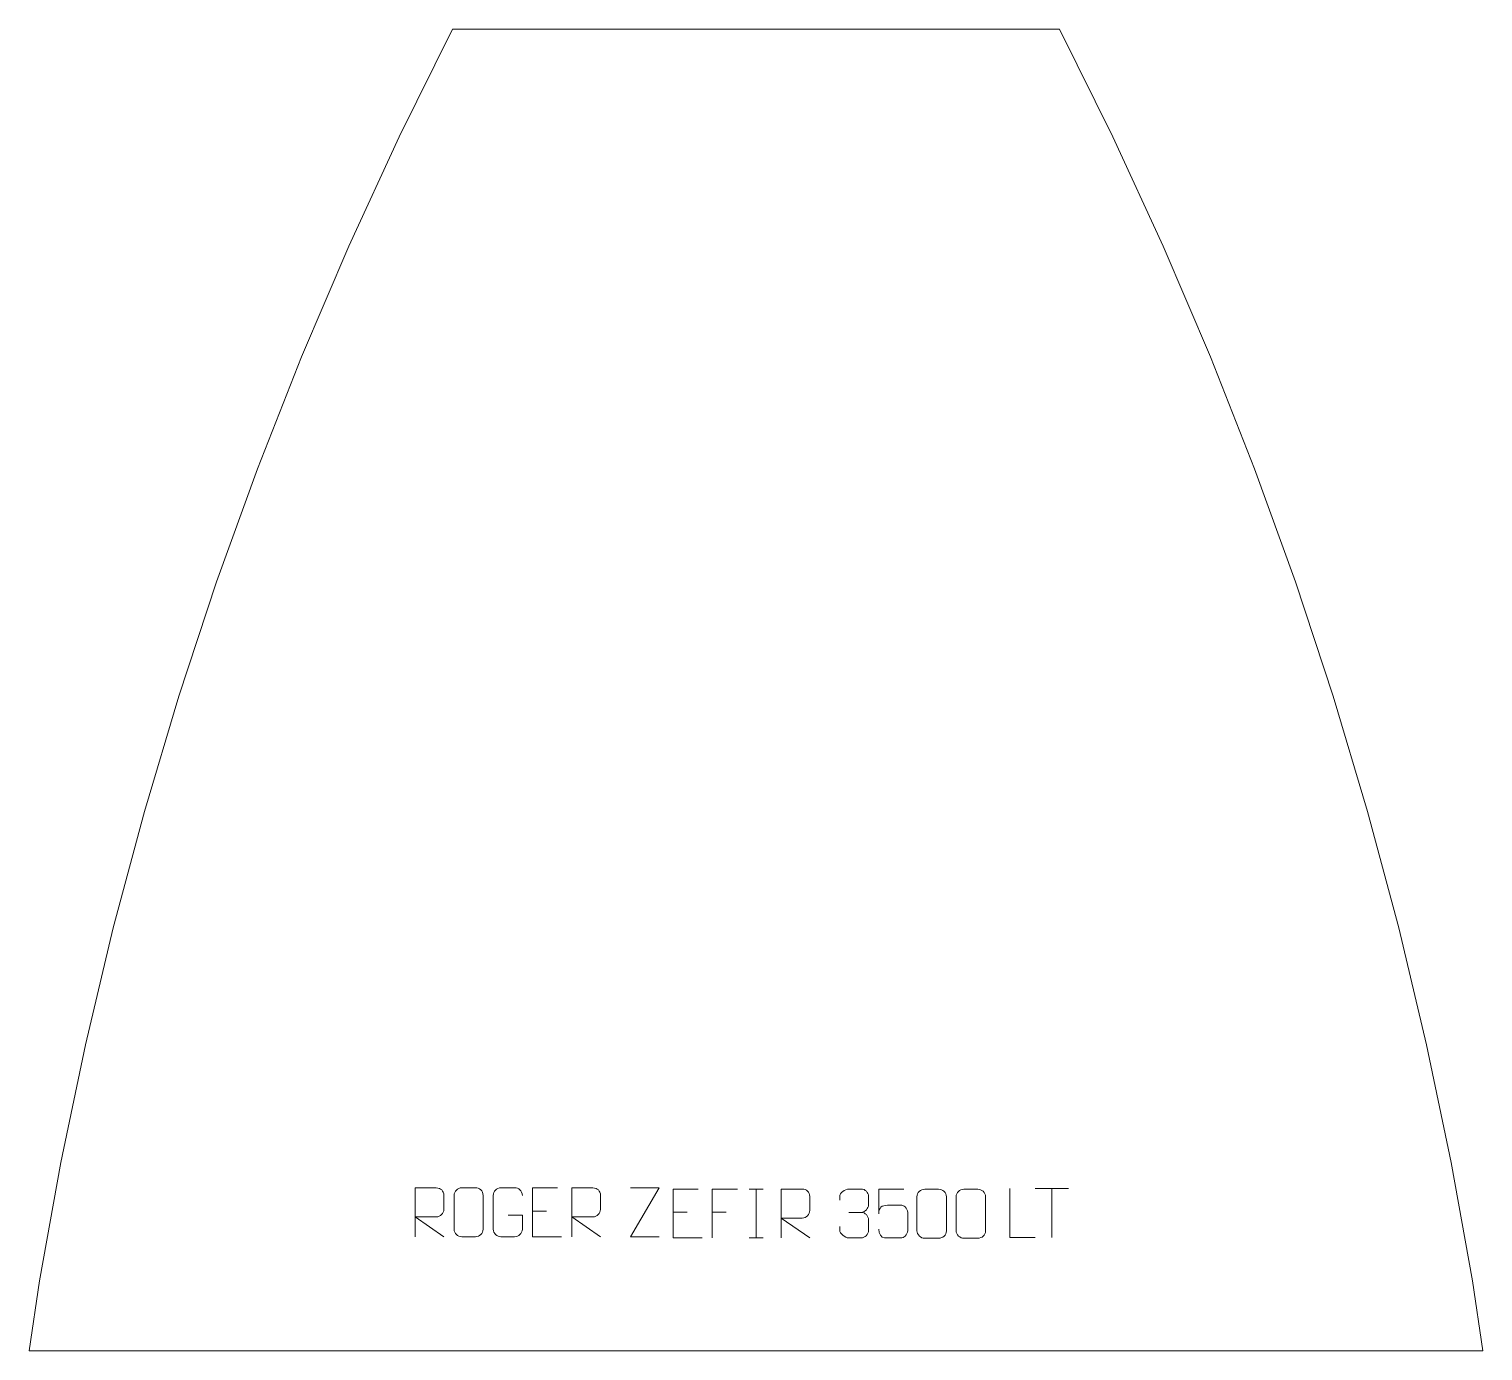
# Model space of a CAD drawing. Header units: millimetres. Extents: x -373 to 369, y 870 to 1545.
import ezdxf

# ---------------------------------------------------------------- set-up
doc = ezdxf.new("R2010")
doc.units = ezdxf.units.MM
doc.header["$MEASUREMENT"] = 0
doc.layers.add('layer 1', color=7, linetype='Continuous')

msp = doc.modelspace()

# ---------------------------------------------------------------- linework, layer by layer
at = {"layer": 'layer 1', "color": 242, "lineweight": 9}
msp.add_open_spline([(-157.2203, 1544.507), (-157.2203, 1544.507), (152.7795, 1544.507), (152.7795, 1544.507), (152.7795, 1544.507), (152.7795, 1544.507), (180.0409, 1489.4478), (180.0409, 1489.4478), (180.0409, 1489.4478), (180.0409, 1489.4478), (205.7366, 1433.6432), (205.7366, 1433.6432), (205.7366, 1433.6432), (205.7366, 1433.6432), (229.8483, 1377.1336), (229.8483, 1377.1336), (229.8483, 1377.1336), (229.8483, 1377.1336), (252.355, 1319.9679), (252.355, 1319.9679), (252.355, 1319.9679), (252.355, 1319.9679), (273.239, 1262.1887), (273.239, 1262.1887), (273.239, 1262.1887), (273.239, 1262.1887), (292.4851, 1203.8436), (292.4851, 1203.8436), (292.4851, 1203.8436), (292.4851, 1203.8436), (310.0768, 1144.9786), (310.0768, 1144.9786), (310.0768, 1144.9786), (310.0768, 1144.9786), (325.9999, 1085.6407), (325.9999, 1085.6407), (325.9999, 1085.6407), (325.9999, 1085.6407), (340.2428, 1025.8756), (340.2428, 1025.8756), (340.2428, 1025.8756), (340.2428, 1025.8756), (352.7944, 965.7333), (352.7944, 965.7333), (352.7944, 965.7333), (352.7944, 965.7333), (363.6416, 905.2619), (363.6416, 905.2619), (363.6416, 905.2619), (363.6416, 905.2619), (369.0195, 869.5077), (369.0195, 869.5077), (369.0195, 869.5077), (369.0195, 869.5077), (-373.4602, 869.5077), (-373.4602, 869.5077), (-373.4602, 869.5077), (-373.4602, 869.5077), (-368.0827, 905.2619), (-368.0827, 905.2619), (-368.0827, 905.2619), (-368.0827, 905.2619), (-357.234, 965.7333), (-357.234, 965.7333), (-357.234, 965.7333), (-357.234, 965.7333), (-344.6835, 1025.8756), (-344.6835, 1025.8756), (-344.6835, 1025.8756), (-344.6835, 1025.8756), (-330.4406, 1085.6407), (-330.4406, 1085.6407), (-330.4406, 1085.6407), (-330.4406, 1085.6407), (-314.5161, 1144.9786), (-314.5161, 1144.9786), (-314.5161, 1144.9786), (-314.5161, 1144.9786), (-296.9245, 1203.8436), (-296.9245, 1203.8436), (-296.9245, 1203.8436), (-296.9245, 1203.8436), (-277.6798, 1262.1887), (-277.6798, 1262.1887), (-277.6798, 1262.1887), (-277.6798, 1262.1887), (-256.7943, 1319.9679), (-256.7943, 1319.9679), (-256.7943, 1319.9679), (-256.7943, 1319.9679), (-234.2876, 1377.1336), (-234.2876, 1377.1336), (-234.2876, 1377.1336), (-234.2876, 1377.1336), (-210.1763, 1433.6432), (-210.1763, 1433.6432), (-210.1763, 1433.6432), (-210.1763, 1433.6432), (-184.4802, 1489.4478), (-184.4802, 1489.4478), (-184.4802, 1489.4478), (-184.4802, 1489.4478), (-157.2203, 1544.507), (-157.2203, 1544.507)], degree=3, knots=[0, 0, 0, 0, 0.03703704, 0.03703704, 0.03703704, 0.03703704, 0.07407407, 0.07407407, 0.07407407, 0.07407407, 0.11111111, 0.11111111, 0.11111111, 0.11111111, 0.14814815, 0.14814815, 0.14814815, 0.14814815, 0.18518519, 0.18518519, 0.18518519, 0.18518519, 0.22222222, 0.22222222, 0.22222222, 0.22222222, 0.25925926, 0.25925926, 0.25925926, 0.25925926, 0.2962963, 0.2962963, 0.2962963, 0.2962963, 0.33333333, 0.33333333, 0.33333333, 0.33333333, 0.37037037, 0.37037037, 0.37037037, 0.37037037, 0.40740741, 0.40740741, 0.40740741, 0.40740741, 0.44444444, 0.44444444, 0.44444444, 0.44444444, 0.48148148, 0.48148148, 0.48148148, 0.48148148, 0.51851852, 0.51851852, 0.51851852, 0.51851852, 0.55555556, 0.55555556, 0.55555556, 0.55555556, 0.59259259, 0.59259259, 0.59259259, 0.59259259, 0.62962963, 0.62962963, 0.62962963, 0.62962963, 0.66666667, 0.66666667, 0.66666667, 0.66666667, 0.7037037, 0.7037037, 0.7037037, 0.7037037, 0.74074074, 0.74074074, 0.74074074, 0.74074074, 0.77777778, 0.77777778, 0.77777778, 0.77777778, 0.81481481, 0.81481481, 0.81481481, 0.81481481, 0.85185185, 0.85185185, 0.85185185, 0.85185185, 0.88888889, 0.88888889, 0.88888889, 0.88888889, 0.92592593, 0.92592593, 0.92592593, 0.92592593, 1, 1, 1, 1], dxfattribs=at)
at = {"layer": 'layer 1', "color": 250, "lineweight": 9}
for points, knots in [([(-176.3018, 927.8305), (-176.3018, 927.8305), (-176.3018, 952.784), (-176.3018, 952.784), (-176.3018, 952.784), (-172.707, 952.784), (-169.1115, 952.784), (-165.5163, 952.784), (-165.5163, 952.784), (-163.191, 952.7463), (-161.6337, 951.2563), (-161.6378, 948.8899), (-161.6378, 948.8899), (-161.6382, 946.8544), (-161.6382, 943.795), (-161.6378, 941.759), (-161.6378, 941.759), (-161.6443, 939.8835), (-163.4566, 937.9417), (-165.4661, 937.9226), (-165.4661, 937.9226), (-165.4661, 937.9226), (-176.3018, 937.9226), (-176.3018, 937.9226), (-176.3018, 937.9226), (-176.3018, 937.9226), (-161.6471, 927.8305), (-161.6471, 927.8305)], [0, 0, 0, 0, 0.125, 0.125, 0.125, 0.125, 0.25, 0.25, 0.25, 0.25, 0.375, 0.375, 0.375, 0.375, 0.5, 0.5, 0.5, 0.5, 0.625, 0.625, 0.625, 0.625, 0.75, 0.75, 0.75, 0.75, 1, 1, 1, 1]), ([(-152.4894, 952.7837), (-150.1637, 952.7837), (-147.8376, 952.7837), (-145.5115, 952.7837), (-145.5115, 952.7837), (-143.5649, 952.8193), (-141.5735, 951.3277), (-141.5468, 948.8901), (-141.5468, 948.8901), (-141.5472, 943.1432), (-141.5472, 937.3959), (-141.5468, 931.6482), (-141.5468, 931.6482), (-141.6866, 929.3248), (-143.3638, 927.8452), (-145.5115, 927.8344), (-145.5115, 927.8344), (-147.8434, 927.8348), (-150.1753, 927.8348), (-152.5068, 927.8344), (-152.5068, 927.8344), (-154.4318, 927.729), (-156.4039, 929.6135), (-156.3927, 931.6308), (-156.3927, 931.6308), (-156.3924, 937.4009), (-156.3924, 943.1706), (-156.3927, 948.9399), (-156.3927, 948.9399), (-156.3885, 951.078), (-154.6418, 952.7972), (-152.4894, 952.7837)], [0, 0, 0, 0, 0.11111111, 0.11111111, 0.11111111, 0.11111111, 0.22222222, 0.22222222, 0.22222222, 0.22222222, 0.33333333, 0.33333333, 0.33333333, 0.33333333, 0.44444444, 0.44444444, 0.44444444, 0.44444444, 0.55555556, 0.55555556, 0.55555556, 0.55555556, 0.66666667, 0.66666667, 0.66666667, 0.66666667, 0.77777778, 0.77777778, 0.77777778, 0.77777778, 1, 1, 1, 1]), ([(-128.7149, 938.8162), (-128.7149, 938.8162), (-121.5468, 938.8162), (-121.5468, 938.8162), (-121.5468, 938.8162), (-121.5468, 938.8162), (-121.5468, 931.6481), (-121.5468, 931.6481), (-121.5468, 931.6481), (-121.6865, 929.3247), (-123.3637, 927.8451), (-125.5115, 927.8343), (-125.5115, 927.8343), (-127.8433, 927.8347), (-130.1753, 927.8347), (-132.5068, 927.8343), (-132.5068, 927.8343), (-134.4317, 927.7289), (-136.4039, 929.6134), (-136.3927, 931.6307), (-136.3927, 931.6307), (-136.3923, 937.4008), (-136.3923, 943.1705), (-136.3927, 948.9398), (-136.3927, 948.9398), (-136.3885, 951.0779), (-134.6417, 952.7971), (-132.4894, 952.7837), (-132.4894, 952.7837), (-130.1637, 952.7837), (-127.8376, 952.7837), (-125.5115, 952.7837), (-125.5115, 952.7837), (-123.5648, 952.8191), (-121.5734, 951.3276), (-121.5468, 948.8899)], [0, 0, 0, 0, 0.1, 0.1, 0.1, 0.1, 0.2, 0.2, 0.2, 0.2, 0.3, 0.3, 0.3, 0.3, 0.4, 0.4, 0.4, 0.4, 0.5, 0.5, 0.5, 0.5, 0.6, 0.6, 0.6, 0.6, 0.7, 0.7, 0.7, 0.7, 0.8, 0.8, 0.8, 0.8, 1, 1, 1, 1]), ([(-103.5288, 952.784), (-103.5288, 952.784), (-116.4027, 952.784), (-116.4027, 952.784), (-116.4027, 952.784), (-116.4027, 952.784), (-116.4027, 927.8304), (-116.4027, 927.8304), (-116.4027, 927.8304), (-116.4027, 927.8304), (-101.5369, 927.8304), (-101.5369, 927.8304)], [0, 0, 0, 0, 0.25, 0.25, 0.25, 0.25, 0.5, 0.5, 0.5, 0.5, 1, 1, 1, 1]), ([(-96.3018, 927.8305), (-96.3018, 927.8305), (-96.3018, 952.784), (-96.3018, 952.784), (-96.3018, 952.784), (-92.707, 952.784), (-89.1115, 952.784), (-85.5163, 952.784), (-85.5163, 952.784), (-83.191, 952.7463), (-81.6337, 951.2563), (-81.6378, 948.8899), (-81.6378, 948.8899), (-81.6382, 946.8544), (-81.6382, 943.795), (-81.6378, 941.759), (-81.6378, 941.759), (-81.6443, 939.8835), (-83.4566, 937.9417), (-85.4661, 937.9226), (-85.4661, 937.9226), (-85.4661, 937.9226), (-96.3018, 937.9226), (-96.3018, 937.9226), (-96.3018, 937.9226), (-96.3018, 937.9226), (-81.6471, 927.8305), (-81.6471, 927.8305)], [0, 0, 0, 0, 0.125, 0.125, 0.125, 0.125, 0.25, 0.25, 0.25, 0.25, 0.375, 0.375, 0.375, 0.375, 0.5, 0.5, 0.5, 0.5, 0.625, 0.625, 0.625, 0.625, 0.75, 0.75, 0.75, 0.75, 1, 1, 1, 1]), ([(-51.6723, 927.8285), (-51.6723, 927.8285), (-66.2913, 927.8285), (-66.2913, 927.8285), (-66.2913, 927.8285), (-66.2913, 927.8285), (-51.648, 952.7859), (-51.648, 952.7859), (-51.648, 952.7859), (-51.648, 952.7859), (-66.2913, 952.7859), (-66.2913, 952.7859)], [0, 0, 0, 0, 0.25, 0.25, 0.25, 0.25, 0.5, 0.5, 0.5, 0.5, 1, 1, 1, 1]), ([(-31.6798, 952.1869), (-31.6798, 952.1869), (-44.5537, 952.1869), (-44.5537, 952.1869), (-44.5537, 952.1869), (-44.5537, 952.1869), (-44.5537, 927.2333), (-44.5537, 927.2333), (-44.5537, 927.2333), (-44.5537, 927.2333), (-29.6879, 927.2333), (-29.6879, 927.2333)], [0, 0, 0, 0, 0.25, 0.25, 0.25, 0.25, 0.5, 0.5, 0.5, 0.5, 1, 1, 1, 1]), ([(-11.6797, 952.1869), (-11.6797, 952.1869), (-24.5537, 952.1869), (-24.5537, 952.1869), (-24.5537, 952.1869), (-24.5537, 952.1869), (-24.5537, 927.2333), (-24.5537, 927.2333)], [0, 0, 0, 0, 0.33333333, 0.33333333, 0.33333333, 0.33333333, 1, 1, 1, 1]), ([(10.5513, 927.2334), (10.5513, 927.2334), (10.5513, 952.1869), (10.5513, 952.1869), (10.5513, 952.1869), (14.1461, 952.1869), (17.7416, 952.1869), (21.3368, 952.1869), (21.3368, 952.1869), (23.6621, 952.1492), (25.2194, 950.6592), (25.2153, 948.2928), (25.2153, 948.2928), (25.2149, 946.2573), (25.2149, 943.1979), (25.2153, 941.1619), (25.2153, 941.1619), (25.2088, 939.2864), (23.3965, 937.3446), (21.387, 937.3255), (21.387, 937.3255), (21.387, 937.3255), (10.5513, 937.3255), (10.5513, 937.3255), (10.5513, 937.3255), (10.5513, 937.3255), (25.206, 927.2334), (25.206, 927.2334)], [0, 0, 0, 0, 0.125, 0.125, 0.125, 0.125, 0.25, 0.25, 0.25, 0.25, 0.375, 0.375, 0.375, 0.375, 0.5, 0.5, 0.5, 0.5, 0.625, 0.625, 0.625, 0.625, 0.75, 0.75, 0.75, 0.75, 1, 1, 1, 1]), ([(40.5361, 946.4922), (40.5361, 946.4922), (40.5361, 948.3494), (40.5361, 948.3494), (40.5361, 948.3494), (40.5218, 950.0913), (43.1863, 952.2094), (45.2454, 952.1867), (45.2454, 952.1867), (47.3095, 952.1867), (49.3735, 952.1867), (51.4372, 952.1867), (51.4372, 952.1867), (53.6317, 952.1955), (55.23, 950.3487), (55.2744, 948.4366), (55.2744, 948.4366), (55.274, 947.0015), (55.274, 945.5664), (55.2744, 944.1309), (55.2744, 944.1309), (55.2258, 942.4774), (53.6232, 940.2474), (51.4249, 940.2574), (51.4249, 940.2574), (53.6286, 940.2462), (55.2366, 938.443), (55.2906, 936.3835), (55.2906, 936.3835), (55.2902, 934.5988), (55.2902, 932.8141), (55.2906, 931.029), (55.2906, 931.029), (55.3007, 928.9676), (53.2458, 927.2045), (51.4249, 927.2126), (51.4249, 927.2126), (49.3596, 927.2129), (47.2944, 927.2129), (45.2288, 927.2126), (45.2288, 927.2126), (43.0602, 927.2241), (40.5292, 929.6243), (40.5106, 931.0861), (40.5106, 931.0861), (40.5106, 931.0861), (40.5106, 932.9947), (40.5106, 932.9947)], [0, 0, 0, 0, 0.07692308, 0.07692308, 0.07692308, 0.07692308, 0.15384615, 0.15384615, 0.15384615, 0.15384615, 0.23076923, 0.23076923, 0.23076923, 0.23076923, 0.30769231, 0.30769231, 0.30769231, 0.30769231, 0.38461538, 0.38461538, 0.38461538, 0.38461538, 0.46153846, 0.46153846, 0.46153846, 0.46153846, 0.53846154, 0.53846154, 0.53846154, 0.53846154, 0.61538462, 0.61538462, 0.61538462, 0.61538462, 0.69230769, 0.69230769, 0.69230769, 0.69230769, 0.76923077, 0.76923077, 0.76923077, 0.76923077, 0.84615385, 0.84615385, 0.84615385, 0.84615385, 1, 1, 1, 1]), ([(73.2947, 952.1545), (73.2947, 952.1545), (60.443, 952.1545), (60.443, 952.1545), (60.443, 952.1545), (60.4433, 947.9239), (60.4433, 943.693), (60.443, 939.4618), (60.443, 939.4618), (60.4427, 942.7719), (62.0737, 943.8437), (64.8857, 943.9042), (64.8857, 943.9042), (67.3253, 943.9045), (69.7648, 943.9045), (72.204, 943.9042), (72.204, 943.9042), (73.8538, 943.911), (75.3287, 941.5305), (75.3572, 939.4618), (75.3572, 939.4618), (75.3569, 936.8745), (75.3569, 934.2869), (75.3572, 931.6992), (75.3572, 931.6992), (75.4034, 929.7398), (73.904, 927.3035), (72.2781, 927.245), (72.2781, 927.245), (70.3216, 927.2453), (65.4266, 927.2453), (63.4696, 927.245), (63.4696, 927.245), (61.6241, 927.2362), (60.517, 929.201), (60.4962, 931.7521)], [0, 0, 0, 0, 0.1, 0.1, 0.1, 0.1, 0.2, 0.2, 0.2, 0.2, 0.3, 0.3, 0.3, 0.3, 0.4, 0.4, 0.4, 0.4, 0.5, 0.5, 0.5, 0.5, 0.6, 0.6, 0.6, 0.6, 0.7, 0.7, 0.7, 0.7, 0.8, 0.8, 0.8, 0.8, 1, 1, 1, 1]), ([(83.9375, 952.0628), (86.3036, 952.0628), (88.6701, 952.0628), (91.0366, 952.0628), (91.0366, 952.0628), (93.0171, 952.0984), (95.0431, 950.6041), (95.0702, 948.162), (95.0702, 948.162), (95.0698, 942.4046), (95.0698, 936.6468), (95.0702, 930.8886), (95.0702, 930.8886), (94.9281, 928.561), (93.2217, 927.0787), (91.0366, 927.0679), (91.0366, 927.0679), (88.6642, 927.0683), (86.2918, 927.0683), (83.9198, 927.0679), (83.9198, 927.0679), (81.9613, 926.9623), (79.9549, 928.8502), (79.9663, 930.8712), (79.9663, 930.8712), (79.9667, 936.6518), (79.9667, 942.4321), (79.9663, 948.2119), (79.9663, 948.2119), (79.9706, 950.3539), (81.7477, 952.0764), (83.9375, 952.0628)], [0, 0, 0, 0, 0.11111111, 0.11111111, 0.11111111, 0.11111111, 0.22222222, 0.22222222, 0.22222222, 0.22222222, 0.33333333, 0.33333333, 0.33333333, 0.33333333, 0.44444444, 0.44444444, 0.44444444, 0.44444444, 0.55555556, 0.55555556, 0.55555556, 0.55555556, 0.66666667, 0.66666667, 0.66666667, 0.66666667, 0.77777778, 0.77777778, 0.77777778, 0.77777778, 1, 1, 1, 1]), ([(103.9375, 952.0628), (106.3036, 952.0628), (108.6701, 952.0628), (111.0366, 952.0628), (111.0366, 952.0628), (113.0171, 952.0984), (115.0431, 950.6041), (115.0702, 948.162), (115.0702, 948.162), (115.0698, 942.4046), (115.0698, 936.6468), (115.0702, 930.8886), (115.0702, 930.8886), (114.9281, 928.561), (113.2217, 927.0787), (111.0366, 927.0679), (111.0366, 927.0679), (108.6642, 927.0683), (106.2918, 927.0683), (103.9198, 927.0679), (103.9198, 927.0679), (101.9613, 926.9623), (99.9549, 928.8502), (99.9663, 930.8712), (99.9663, 930.8712), (99.9667, 936.6518), (99.9667, 942.4321), (99.9663, 948.2119), (99.9663, 948.2119), (99.9706, 950.3539), (101.7477, 952.0764), (103.9375, 952.0628)], [0, 0, 0, 0, 0.11111111, 0.11111111, 0.11111111, 0.11111111, 0.22222222, 0.22222222, 0.22222222, 0.22222222, 0.33333333, 0.33333333, 0.33333333, 0.33333333, 0.44444444, 0.44444444, 0.44444444, 0.44444444, 0.55555556, 0.55555556, 0.55555556, 0.55555556, 0.66666667, 0.66666667, 0.66666667, 0.66666667, 0.77777778, 0.77777778, 0.77777778, 0.77777778, 1, 1, 1, 1]), ([(140.3458, 927.4624), (140.3458, 927.4624), (127.3967, 927.4624), (127.3967, 927.4624), (127.3967, 927.4624), (127.3967, 927.4624), (127.3967, 952.416), (127.3967, 952.416)], [0, 0, 0, 0, 0.33333333, 0.33333333, 0.33333333, 0.33333333, 1, 1, 1, 1])]:
    msp.add_open_spline(points, degree=3, knots=knots, dxfattribs=at)
for points in [[(-5.7008, 952.1869), (-5.7008, 952.1869), (1.4673, 952.1869), (1.4673, 952.1869)], [(-2.1168, 952.1869), (-2.1168, 952.1869), (-2.1168, 927.2334), (-2.1168, 927.2334)], [(140.3776, 952.3925), (140.3776, 952.3925), (157.3648, 952.3925), (157.3648, 952.3925)], [(148.8714, 927.4625), (148.8714, 927.4625), (148.8714, 952.416), (148.8714, 952.416)], [(-116.4027, 940.9043), (-116.4027, 940.9043), (-109.2346, 940.9043), (-109.2346, 940.9043)], [(-44.5537, 940.3072), (-44.5537, 940.3072), (-37.3856, 940.3072), (-37.3856, 940.3072)], [(-24.5537, 940.3072), (-24.5537, 940.3072), (-17.3856, 940.3072), (-17.3856, 940.3072)], [(45.2458, 940.247), (45.2458, 940.247), (51.4422, 940.247), (51.4422, 940.247)], [(-5.7008, 927.2334), (-5.7008, 927.2334), (1.4673, 927.2334), (1.4673, 927.2334)]]:
    msp.add_open_spline(points, degree=3, dxfattribs=at)

doc.saveas('drawing.dxf')
